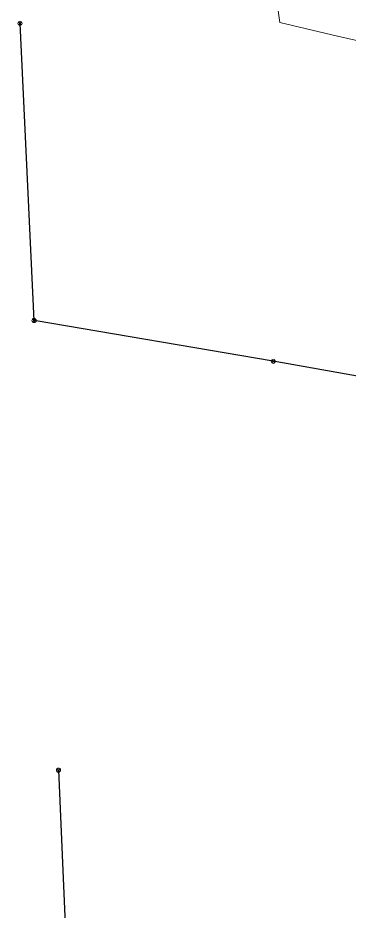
# Model space of a CAD drawing. Header units: metres. Extents: x 105014 to 106600, y 111320 to 118425.
# Drawn here: x 105247.1 to 105341.6, y 112455.9 to 112710.9 of the extents above; entities that cross this region are included whole.
import ezdxf

# ---------------------------------------------------------------- set-up
doc = ezdxf.new("R2010")
doc.units = ezdxf.units.M
for name, color, linetype, lineweight in [('35-RH-PLUV-COLECTOR', 96, 'CONTINUOUS', 30), ('35-RH-PLUV-NODOS', 94, 'CONTINUOUS', 13), ('60-PREDIAL-LOTE', 42, 'CONTINUOUS', 13)]:
    doc.layers.add(name, color=color, linetype=linetype, lineweight=lineweight)

# ---------------------------------------------------------------- blocks, each defined once
blk = doc.blocks.new('POZO_PLUV')
for p, q in [((-0.42, -0.42), (0.42, 0.42)), ((-0.42, 0.42), (0.42, -0.42))]:
    blk.add_line(p, q)
blk.add_circle((0, 0), 0.6)

msp = doc.modelspace()

# ---------------------------------------------------------------- linework, layer by layer
at = {"layer": '35-RH-PLUV-COLECTOR'}
for points in [[(105251.687, 112624.491), (105247.6802, 112709.3021)], [(105319.953, 112612.862), (105251.687, 112624.491)], [(105349.296, 112607.617), (105319.953, 112612.862)], [(105258.648, 112496.174), (105261.514, 112430.163), (105261.514, 112430.163)]]:
    msp.add_lwpolyline(points, dxfattribs=at)
at = {"layer": '60-PREDIAL-LOTE'}
msp.add_lwpolyline([(105313.2917, 112769.384), (105353.3408, 112757.5534), (105368.7618, 112699.3103), (105362.7604, 112700.5133), (105346.2968, 112703.8133), (105338.2855, 112705.6905), (105321.8317, 112709.5302), (105321.0349, 112714.9326), (105319.4463, 112725.9881), (105318.3864, 112731.3516), (105316.8903, 112740.7138), (105316.5094, 112743.6156), (105315.1735, 112753.3422), (105313.4421, 112768.1014), (105313.2917, 112769.384)], close=True, dxfattribs=at)

# ---------------------------------------------------------------- block references
at = {"layer": '35-RH-PLUV-NODOS'}
for p, rotation in [((105247.6628, 112709.3009), 270), ((105251.687, 112624.491), 270), ((105319.953, 112612.862), 270), ((105258.648, 112496.174), 262)]:
    msp.add_blockref('POZO_PLUV', p, dxfattribs=dict(at, rotation=rotation))

doc.saveas('drawing.dxf')
